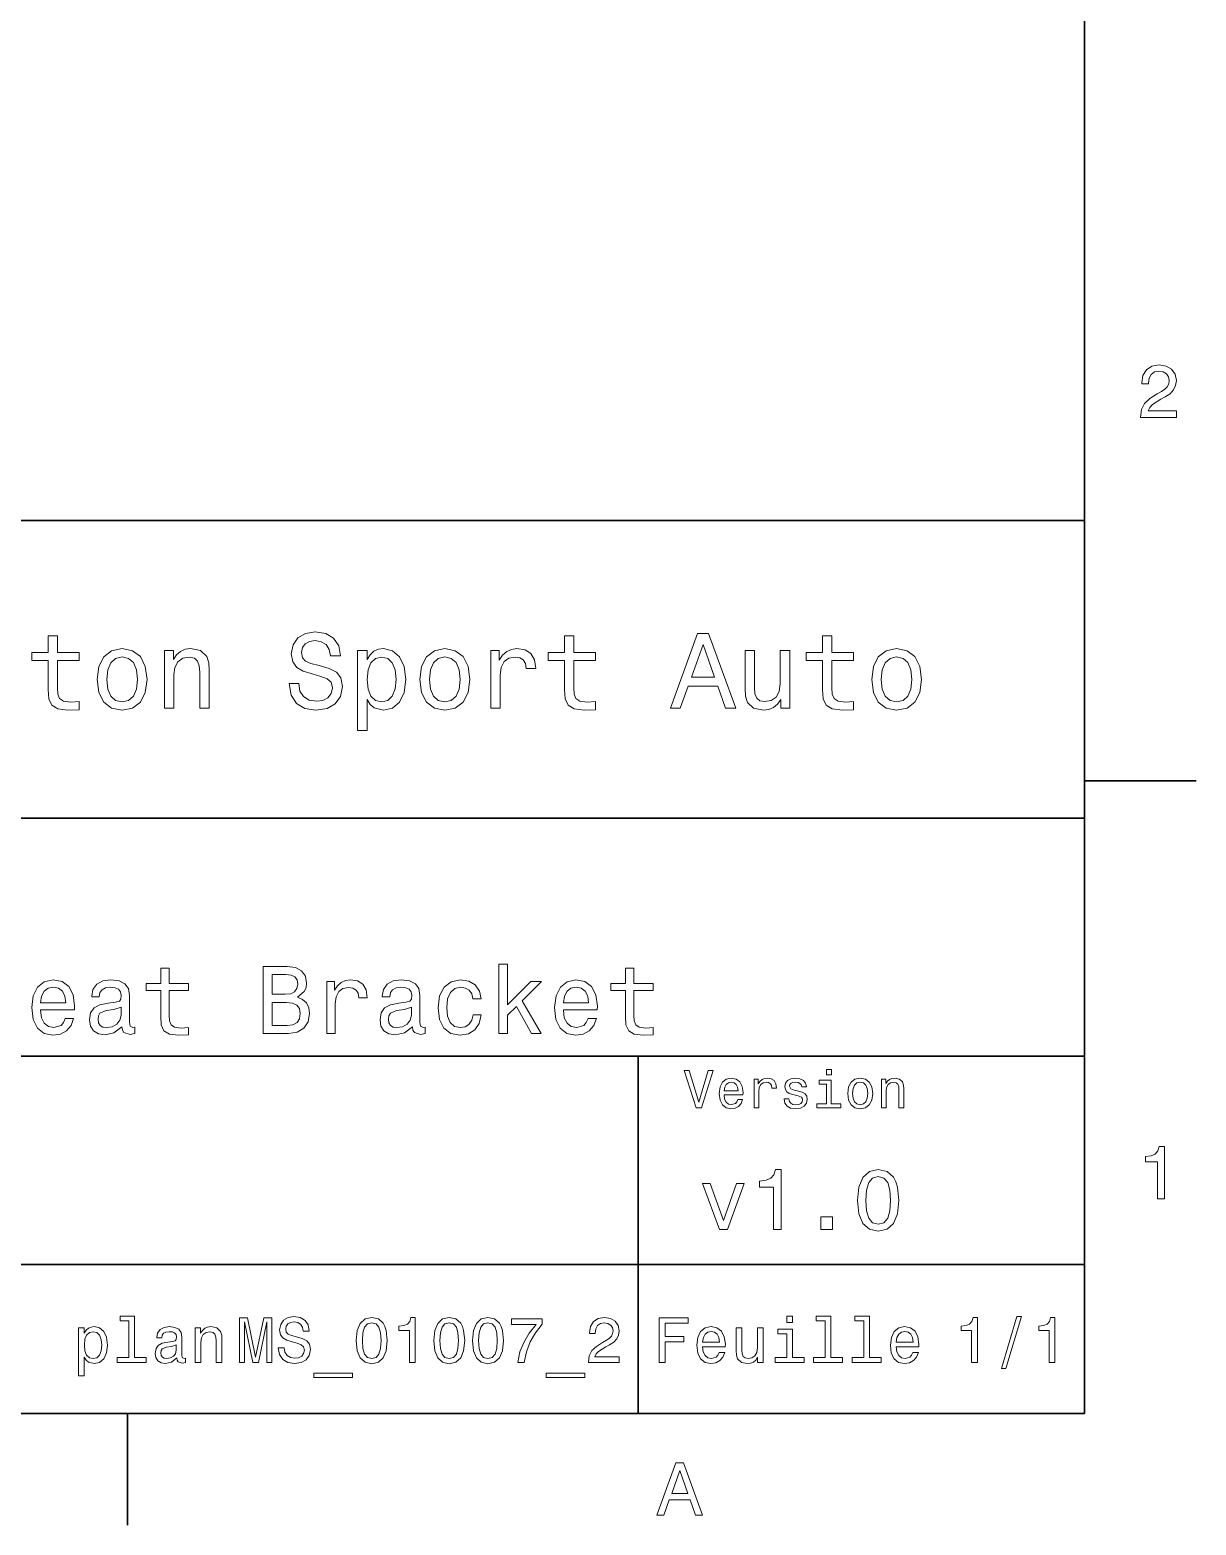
# Model space of a CAD drawing. Extents: x 0 to 297, y 0 to 210.
# Drawn here: x 216.1 to 294.5, y 2.5 to 103 of the extents above; entities that cross this region are included whole.
import ezdxf

# ---------------------------------------------------------------- set-up
doc = ezdxf.new("R2010")
doc.units = 0

msp = doc.modelspace()

# ---------------------------------------------------------------- linework, layer by layer
at = {"color": 7, "lineweight": 35}
for p, q in [((287, 10), (287, 200)), ((97, 70), (287, 70)), ((287, 70), (287, 10)), ((162, 50), (287, 50)), ((162, 34), (287, 34)), ((257, 10), (257, 34)), ((162, 20), (287, 20)), ((10, 10), (287, 10)), ((97, 10), (287, 10))]:
    msp.add_line(p, q, dxfattribs=at)
at = {"color": 7, "lineweight": 35, "ltscale": 0.1875}
for p, q in [((287, 52.5), (294.5, 52.5)), ((222.699997, 10), (222.699997, 2.5))]:
    msp.add_line(p, q, dxfattribs=at)
at = {"color": 7, "lineweight": 13}
for points in [[(290.76947, 76.916786), (293.175079, 76.916786), (293.175079, 77.350502), (291.273773, 77.350502), (291.3797, 77.587532), (291.561249, 77.784218), (292.121033, 78.142288), (292.418579, 78.293587), (292.751434, 78.510445), (292.988464, 78.762604), (293.124634, 79.060158), (293.175079, 79.398056), (293.089355, 79.821686), (292.852325, 80.154541), (292.489197, 80.366356), (292.020172, 80.442001), (291.536041, 80.35627), (291.167877, 80.119232), (290.930847, 79.740997), (290.850159, 79.241714), (290.850159, 79.171112), (291.309082, 79.171112), (291.309082, 79.211456), (291.354462, 79.554398), (291.490631, 79.806557), (291.707489, 79.967941), (291.994965, 80.023415), (292.287476, 79.972984), (292.504333, 79.846901), (292.645538, 79.650215), (292.695984, 79.403099), (292.660675, 79.171112), (292.56485, 78.974426), (292.403473, 78.802956), (292.181549, 78.651657), (291.884003, 78.490273), (291.389771, 78.177589), (291.041779, 77.844742), (290.835022, 77.441284), (290.76947, 76.931915)], [(234.20462, 59.030979), (233.548996, 59.030979), (233.693085, 58.267288), (234.053314, 57.70533), (234.608078, 57.366714), (235.357361, 57.244236), (236.099426, 57.359509), (236.654175, 57.67651), (237.007202, 58.17363), (237.136902, 58.82925), (237.028824, 59.420029), (236.726227, 59.801872), (236.236313, 60.054031), (235.580704, 60.241352), (235.018738, 60.378242), (234.651306, 60.536743), (234.442368, 60.767288), (234.377533, 61.127522), (234.442368, 61.451729), (234.629684, 61.696686), (234.917877, 61.862389), (235.314133, 61.920029), (235.71759, 61.84798), (236.034592, 61.653458), (236.24353, 61.32925), (236.344391, 60.889767), (237, 60.889767), (237, 60.904179), (236.884735, 61.581409), (236.546112, 62.085732), (236.01297, 62.402737), (235.292511, 62.510807), (234.644104, 62.402737), (234.139771, 62.100143), (233.815567, 61.631844), (233.700287, 61.026657), (233.793961, 60.486309), (234.067734, 60.118874), (234.5, 59.873917), (235.09079, 59.6866), (235.674362, 59.520893), (236.113831, 59.362389), (236.380402, 59.131844), (236.47406, 58.757202), (236.387619, 58.375359), (236.164276, 58.087173), (235.825653, 57.907059), (235.386169, 57.849422), (234.896255, 57.928673), (234.521622, 58.159222), (234.283875, 58.533859)], [(259.175781, 57.381123), (259.838623, 57.381123), (260.364563, 58.850864), (262.360229, 58.850864), (262.886169, 57.381123), (263.563416, 57.381123), (261.733429, 62.388329), (260.998566, 62.388329)], [(217.353027, 60.579971), (217.353027, 58.64193), (217.396255, 58.015129), (217.597992, 57.582851), (218.001434, 57.330688), (218.685883, 57.244236), (219.43515, 57.280258), (219.43515, 57.827808), (218.887604, 57.78458), (218.390488, 57.842216), (218.123917, 58.022331), (218.008652, 58.324928), (217.98703, 58.75), (217.98703, 60.579971), (219.43515, 60.579971), (219.43515, 61.120316), (217.98703, 61.120316), (217.98703, 62.251438), (217.353027, 62.251438), (217.353027, 61.120316), (216.257935, 61.120316), (216.257935, 60.579971)], [(220.65274, 59.311958), (220.768005, 58.432995), (221.099426, 57.78458), (221.625366, 57.381123), (222.331421, 57.244236), (223.030258, 57.381123), (223.556198, 57.777374), (223.887604, 58.425793), (224.010086, 59.311958), (223.887604, 60.190922), (223.556198, 60.846542), (223.030258, 61.242794), (222.331421, 61.386887), (221.625366, 61.242794), (221.099426, 60.839336), (220.768005, 60.190922)], [(225.177246, 57.381123), (225.811249, 57.381123), (225.811249, 59.614552), (225.876083, 60.12608), (226.085022, 60.500717), (226.409225, 60.731266), (226.841507, 60.817722), (227.187317, 60.745674), (227.403458, 60.551151), (227.511536, 60.226944), (227.547546, 59.794666), (227.547546, 57.381123), (228.181564, 57.381123), (228.181564, 59.924351), (228.15274, 60.435879), (228.023056, 60.86095), (227.597992, 61.25), (226.935165, 61.386887), (226.567719, 61.336452), (226.257935, 61.199566), (225.991364, 60.969017), (225.782425, 60.659222), (225.782425, 61.25), (225.177246, 61.25)], [(238.786743, 60.652016), (238.786743, 61.25), (238.15274, 61.25), (238.15274, 55.882565), (238.786743, 55.882565), (238.786743, 57.971901), (239.010101, 57.633286), (239.262253, 57.409943), (239.896271, 57.244236), (240.50145, 57.381123), (240.976959, 57.791786), (241.286743, 58.440201), (241.402023, 59.319164), (241.286743, 60.190922), (240.976959, 60.839336), (240.50145, 61.242794), (239.896271, 61.386887), (239.550446, 61.343658), (239.255051, 61.206772), (239.002899, 60.976223)], [(242.338623, 59.311958), (242.453888, 58.432995), (242.785309, 57.78458), (243.311249, 57.381123), (244.017303, 57.244236), (244.716141, 57.381123), (245.242081, 57.777374), (245.573486, 58.425793), (245.695969, 59.311958), (245.573486, 60.190922), (245.242081, 60.846542), (244.716141, 61.242794), (244.017303, 61.386887), (243.311249, 61.242794), (242.785309, 60.839336), (242.453888, 60.190922)], [(247.100861, 57.381123), (247.734863, 57.381123), (247.734863, 59.592937), (247.799713, 60.12608), (247.994232, 60.507923), (248.311249, 60.738472), (248.736313, 60.817722), (249.053314, 60.767288), (249.291077, 60.623199), (249.435165, 60.378242), (249.485596, 60.046829), (250.126801, 60.046829), (250.040344, 60.630402), (249.802597, 61.048271), (249.406342, 61.30043), (248.865997, 61.386887), (248.498566, 61.32925), (248.181549, 61.185158), (247.900574, 60.940201), (247.677246, 60.608788), (247.677246, 61.25), (247.100861, 61.25)], [(252.05043, 60.579971), (252.05043, 58.64193), (252.093658, 58.015129), (252.29538, 57.582851), (252.698853, 57.330688), (253.383286, 57.244236), (254.132568, 57.280258), (254.132568, 57.827808), (253.585022, 57.78458), (253.087891, 57.842216), (252.82132, 58.022331), (252.706055, 58.324928), (252.684448, 58.75), (252.684448, 60.579971), (254.132568, 60.579971), (254.132568, 61.120316), (252.684448, 61.120316), (252.684448, 62.251438), (252.05043, 62.251438), (252.05043, 61.120316), (250.955322, 61.120316), (250.955322, 60.579971)], [(260.595093, 59.463257), (261.365997, 61.667866), (262.136902, 59.463257)], [(269.399109, 60.579971), (269.399109, 58.64193), (269.442352, 58.015129), (269.644073, 57.582851), (270.047546, 57.330688), (270.731995, 57.244236), (271.481262, 57.280258), (271.481262, 57.827808), (270.933716, 57.78458), (270.436584, 57.842216), (270.170013, 58.022331), (270.054749, 58.324928), (270.033142, 58.75), (270.033142, 60.579971), (271.481262, 60.579971), (271.481262, 61.120316), (270.033142, 61.120316), (270.033142, 62.251438), (269.399109, 62.251438), (269.399109, 61.120316), (268.304016, 61.120316), (268.304016, 60.579971)], [(272.698853, 59.311958), (272.814117, 58.432995), (273.145508, 57.78458), (273.671448, 57.381123), (274.377502, 57.244236), (275.076355, 57.381123), (275.602295, 57.777374), (275.933716, 58.425793), (276.056183, 59.311958), (275.933716, 60.190922), (275.602295, 60.846542), (275.076355, 61.242794), (274.377502, 61.386887), (273.671448, 61.242794), (273.145508, 60.839336), (272.814117, 60.190922)], [(221.301147, 59.319164), (221.365997, 59.967579), (221.567719, 60.435879), (221.891937, 60.72406), (222.331421, 60.824928), (222.763687, 60.72406), (223.087891, 60.443081), (223.289627, 59.967579), (223.361679, 59.319164), (223.289627, 58.663544), (223.087891, 58.188038), (222.763687, 57.899853), (222.331421, 57.806194), (221.891937, 57.899853), (221.567719, 58.188038), (221.365997, 58.663544)], [(239.788193, 57.8134), (239.363129, 57.907059), (239.053314, 58.195244), (238.858795, 58.663544), (238.793945, 59.319164), (238.858795, 59.967579), (239.053314, 60.435879), (239.363129, 60.716858), (239.788193, 60.817722), (240.177246, 60.716858), (240.48703, 60.428673), (240.681564, 59.960373), (240.753601, 59.319164), (240.681564, 58.67075), (240.48703, 58.195244), (240.177246, 57.907059)], [(242.98703, 59.319164), (243.05188, 59.967579), (243.253601, 60.435879), (243.57782, 60.72406), (244.017303, 60.824928), (244.449585, 60.72406), (244.773773, 60.443081), (244.97551, 59.967579), (245.047546, 59.319164), (244.97551, 58.663544), (244.773773, 58.188038), (244.449585, 57.899853), (244.017303, 57.806194), (243.57782, 57.899853), (243.253601, 58.188038), (243.05188, 58.663544)], [(267.194519, 61.25), (266.560516, 61.25), (266.560516, 59.016571), (266.488464, 58.497837), (266.279541, 58.123196), (265.955322, 57.892651), (265.530243, 57.820602), (265.19165, 57.878242), (264.975494, 58.051151), (264.853027, 58.346542), (264.824219, 58.764408), (264.824219, 61.25), (264.190186, 61.25), (264.190186, 58.706772), (264.211792, 58.195244), (264.348694, 57.770172), (264.766571, 57.381123), (265.436584, 57.244236), (265.796814, 57.294666), (266.106628, 57.424351), (266.373199, 57.647694), (266.589325, 57.971901), (266.589325, 57.381123), (267.194519, 57.381123)], [(273.34726, 59.319164), (273.412109, 59.967579), (273.613831, 60.435879), (273.938019, 60.72406), (274.377502, 60.824928), (274.809784, 60.72406), (275.134003, 60.443081), (275.335724, 59.967579), (275.407776, 59.319164), (275.335724, 58.663544), (275.134003, 58.188038), (274.809784, 57.899853), (274.377502, 57.806194), (273.938019, 57.899853), (273.613831, 58.188038), (273.412109, 58.663544)], [(247.656342, 35.530258), (248.226944, 35.530258), (248.226944, 36.755764), (248.823486, 37.332851), (249.847977, 35.530258), (250.489899, 35.530258), (249.212524, 37.728386), (250.522324, 39.012245), (249.802582, 39.012245), (248.226944, 37.443081), (248.226944, 40.185879), (247.656342, 40.185879)], [(224.922913, 38.409222), (224.922913, 36.664986), (224.961807, 36.100864), (225.143372, 35.711815), (225.506485, 35.484871), (226.122467, 35.407059), (226.796829, 35.43948), (226.796829, 35.932274), (226.304031, 35.893372), (225.856628, 35.945244), (225.616714, 36.107349), (225.51297, 36.379681), (225.493515, 36.762245), (225.493515, 38.409222), (226.796829, 38.409222), (226.796829, 38.895531), (225.493515, 38.895531), (225.493515, 39.913544), (224.922913, 39.913544), (224.922913, 38.895531), (223.937317, 38.895531), (223.937317, 38.409222)], [(234.117432, 37.961815), (234.57132, 38.337894), (234.688034, 38.590778), (234.726944, 38.902016), (234.642639, 39.388329), (234.389771, 39.738472), (233.981262, 39.95245), (233.41066, 40.030258), (231.809082, 40.030258), (231.809082, 35.530258), (233.501434, 35.530258), (234.104462, 35.621037), (234.551865, 35.886887), (234.830688, 36.308357), (234.927948, 36.87896), (234.869598, 37.261528), (234.713974, 37.57925), (234.46109, 37.812679)], [(233.28746, 38.162823), (232.405609, 38.162823), (232.405609, 39.492073), (233.339325, 39.492073), (233.689484, 39.453171), (233.935883, 39.336452), (234.085007, 39.135445), (234.136887, 38.837173), (234.078522, 38.538902), (233.922913, 38.331409), (233.657059, 38.201729)], [(256.150574, 38.409222), (256.150574, 36.664986), (256.189484, 36.100864), (256.371033, 35.711815), (256.734131, 35.484871), (257.350128, 35.407059), (258.024475, 35.43948), (258.024475, 35.932274), (257.531677, 35.893372), (257.08429, 35.945244), (256.84436, 36.107349), (256.740631, 36.379681), (256.721191, 36.762245), (256.721191, 38.409222), (258.024475, 38.409222), (258.024475, 38.895531), (256.721191, 38.895531), (256.721191, 39.913544), (256.150574, 39.913544), (256.150574, 38.895531), (255.164978, 38.895531), (255.164978, 38.409222)], [(216.850143, 37.105907), (219.132568, 37.105907), (219.139038, 37.371758), (219.035309, 38.117435), (218.75, 38.675072), (218.296112, 39.012245), (217.693085, 39.135445), (217.103027, 39.005764), (216.649139, 38.642651), (216.357346, 38.052593), (216.253601, 37.274494), (216.350861, 36.476944), (216.642654, 35.893372), (217.090057, 35.530258), (217.67363, 35.407059), (218.179398, 35.491352), (218.594376, 35.711815), (218.899139, 36.061958), (219.074203, 36.528816), (218.510086, 36.528816), (218.393372, 36.269451), (218.224777, 36.074928), (217.744949, 35.919308), (217.375366, 35.990631), (217.096542, 36.217579), (216.914978, 36.587173), (216.850143, 37.086452)], [(216.850143, 37.585735), (216.921463, 38.033138), (217.096542, 38.363831), (217.362396, 38.564842), (217.71254, 38.636166), (218.056198, 38.564842), (218.322052, 38.363831), (218.484146, 38.033138), (218.542511, 37.585735)], [(222.322769, 35.98415), (222.322769, 35.964695), (222.355179, 35.744236), (222.452454, 35.588615), (222.860947, 35.465416), (223.178665, 35.517288), (223.178665, 35.958214), (223.042511, 35.938759), (222.860947, 36.023052), (222.828522, 36.282421), (222.828522, 38.085014), (222.750717, 38.545387), (222.523773, 38.869595), (222.128235, 39.064121), (221.570602, 39.135445), (221.02594, 39.057636), (220.623917, 38.837173), (220.371033, 38.493515), (220.286743, 38.039623), (220.286743, 38.000721), (220.798981, 38.000721), (220.844376, 38.273052), (220.98703, 38.467579), (221.220459, 38.584293), (221.551147, 38.629681), (221.868866, 38.59726), (222.095825, 38.5), (222.231979, 38.331409), (222.277374, 38.09798), (222.251434, 37.825645), (222.14769, 37.68948), (221.888321, 37.624638), (221.402008, 37.572765), (220.844376, 37.456051), (220.448853, 37.248558), (220.215408, 36.924351), (220.144089, 36.444523), (220.208923, 36.016571), (220.409943, 35.698845), (220.734146, 35.497837), (221.181549, 35.426514), (221.784576, 35.562679)], [(236.082123, 35.530258), (236.65274, 35.530258), (236.65274, 37.520893), (236.71109, 38.000721), (236.886169, 38.344379), (237.171463, 38.551872), (237.554031, 38.623199), (237.839325, 38.577808), (238.053314, 38.448124), (238.182983, 38.227665), (238.228378, 37.929394), (238.805466, 37.929394), (238.727661, 38.454609), (238.513687, 38.830692), (238.157059, 39.057636), (237.670746, 39.135445), (237.340057, 39.083572), (237.054749, 38.953888), (236.801865, 38.733429), (236.600861, 38.435158), (236.600861, 39.012245), (236.082123, 39.012245)], [(241.840057, 35.98415), (241.840057, 35.964695), (241.872467, 35.744236), (241.969727, 35.588615), (242.378235, 35.465416), (242.695953, 35.517288), (242.695953, 35.958214), (242.559784, 35.938759), (242.378235, 36.023052), (242.34581, 36.282421), (242.34581, 38.085014), (242.268005, 38.545387), (242.041061, 38.869595), (241.645523, 39.064121), (241.087891, 39.135445), (240.543213, 39.057636), (240.141205, 38.837173), (239.888321, 38.493515), (239.804031, 38.039623), (239.804031, 38.000721), (240.316284, 38.000721), (240.361664, 38.273052), (240.504318, 38.467579), (240.737747, 38.584293), (241.068436, 38.629681), (241.386169, 38.59726), (241.613098, 38.5), (241.749268, 38.331409), (241.794662, 38.09798), (241.768723, 37.825645), (241.664978, 37.68948), (241.405609, 37.624638), (240.919312, 37.572765), (240.361664, 37.456051), (239.966125, 37.248558), (239.732697, 36.924351), (239.661377, 36.444523), (239.726227, 36.016571), (239.927231, 35.698845), (240.251434, 35.497837), (240.698837, 35.426514), (241.301865, 35.562679)], [(245.892639, 37.858067), (246.456757, 37.858067), (246.340057, 38.376801), (246.061234, 38.785301), (245.626801, 39.038185), (245.062683, 39.135445), (244.440201, 39.005764), (243.966858, 38.642651), (243.668579, 38.052593), (243.564835, 37.261528), (243.662094, 36.476944), (243.953888, 35.893372), (244.414261, 35.530258), (245.043213, 35.407059), (245.600861, 35.504322), (246.035294, 35.776657), (246.333572, 36.204609), (246.463257, 36.775215), (245.918579, 36.775215), (245.82132, 36.412102), (245.639771, 36.139767), (245.380402, 35.97118), (245.062683, 35.919308), (244.667145, 36.003601), (244.381836, 36.262966), (244.206757, 36.684437), (244.148407, 37.280979), (244.206757, 37.864552), (244.388321, 38.286022), (244.680115, 38.545387), (245.062683, 38.636166), (245.399841, 38.577808), (245.65274, 38.428673), (245.82132, 38.182274)], [(251.981262, 37.105907), (254.263672, 37.105907), (254.270172, 37.371758), (254.166412, 38.117435), (253.881119, 38.675072), (253.427231, 39.012245), (252.824203, 39.135445), (252.234146, 39.005764), (251.780243, 38.642651), (251.488464, 38.052593), (251.38472, 37.274494), (251.481979, 36.476944), (251.773773, 35.893372), (252.221176, 35.530258), (252.804749, 35.407059), (253.310516, 35.491352), (253.725494, 35.711815), (254.030243, 36.061958), (254.205322, 36.528816), (253.641205, 36.528816), (253.52449, 36.269451), (253.355896, 36.074928), (252.876068, 35.919308), (252.50647, 35.990631), (252.227661, 36.217579), (252.046097, 36.587173), (251.981262, 37.086452)], [(251.981262, 37.585735), (252.052582, 38.033138), (252.227661, 38.363831), (252.4935, 38.564842), (252.843658, 38.636166), (253.187317, 38.564842), (253.453156, 38.363831), (253.615265, 38.033138), (253.673615, 37.585735)], [(222.257919, 36.749279), (222.180115, 36.412102), (221.972626, 36.152737), (221.661377, 35.98415), (221.278809, 35.925793), (221.03241, 35.958214), (220.857346, 36.061958), (220.747116, 36.243515), (220.714691, 36.496395), (220.740631, 36.723343), (220.844376, 36.885445), (221.259369, 37.067001), (221.784576, 37.14481), (222.257919, 37.30043)], [(233.430115, 36.068443), (232.405609, 36.068443), (232.405609, 37.618156), (233.37175, 37.618156), (233.780258, 37.572765), (234.072037, 37.4366), (234.247116, 37.203171), (234.305466, 36.865993), (234.247116, 36.509365), (234.085007, 36.262966), (233.812683, 36.113831)], [(241.775208, 36.749279), (241.697403, 36.412102), (241.489899, 36.152737), (241.178665, 35.98415), (240.796112, 35.925793), (240.549713, 35.958214), (240.374634, 36.061958), (240.264404, 36.243515), (240.231979, 36.496395), (240.257919, 36.723343), (240.361664, 36.885445), (240.776642, 37.067001), (241.301865, 37.14481), (241.775208, 37.30043)], [(261.71109, 33.03458), (261.08429, 30.905619), (260.439484, 33.03458), (260.09726, 33.03458), (260.904175, 30.530979), (261.264404, 30.530979), (262.053314, 33.03458)], [(262.784576, 31.40634), (264.052582, 31.40634), (264.056183, 31.554033), (263.998566, 31.9683), (263.840057, 32.278099), (263.587891, 32.465416), (263.252869, 32.533859), (262.925079, 32.461815), (262.672913, 32.260086), (262.510803, 31.932276), (262.453156, 31.5), (262.507202, 31.056915), (262.669312, 30.732708), (262.917877, 30.530979), (263.242065, 30.462536), (263.523041, 30.509365), (263.753601, 30.631844), (263.922913, 30.826368), (264.020172, 31.085733), (263.706787, 31.085733), (263.641937, 30.941643), (263.548279, 30.833572), (263.281708, 30.747118), (263.076355, 30.786743), (262.921478, 30.912823), (262.820618, 31.118155), (262.784576, 31.395533)], [(262.784576, 31.672911), (262.824219, 31.921469), (262.921478, 32.105186), (263.069153, 32.216858), (263.263702, 32.256485), (263.45462, 32.216858), (263.602295, 32.105186), (263.692352, 31.921469), (263.724792, 31.672911)], [(264.794678, 30.530979), (265.111664, 30.530979), (265.111664, 31.636887), (265.144104, 31.903458), (265.241364, 32.094379), (265.399841, 32.209652), (265.612396, 32.249279), (265.770905, 32.224064), (265.889771, 32.152016), (265.961823, 32.029537), (265.98703, 31.863832), (266.307648, 31.863832), (266.264404, 32.155621), (266.145538, 32.364552), (265.947418, 32.490635), (265.677246, 32.533859), (265.49353, 32.505043), (265.335022, 32.432995), (265.194519, 32.310516), (265.082855, 32.144814), (265.082855, 32.465416), (264.794678, 32.465416)], [(267.791779, 31.658501), (267.485596, 31.730547), (267.258636, 31.8134), (267.182983, 31.982708), (267.20462, 32.101585), (267.280273, 32.188038), (267.40274, 32.242073), (267.579254, 32.263687), (267.748566, 32.242073), (267.881836, 32.177231), (267.968292, 32.079971), (268.004333, 31.950287), (268.314117, 31.950287), (268.314117, 31.957493), (268.260101, 32.191643), (268.112396, 32.375359), (267.881836, 32.490635), (267.579254, 32.533859), (267.273041, 32.490635), (267.049713, 32.371758), (266.90921, 32.195244), (266.865997, 31.971901), (266.898407, 31.755764), (266.999268, 31.604465), (267.164978, 31.496397), (267.406342, 31.420748), (267.759369, 31.334293), (267.975494, 31.244236), (268.033142, 31.17219), (268.054749, 31.064121), (268.022339, 30.930836), (267.935883, 30.829971), (267.79538, 30.765129), (267.608063, 30.743515), (267.409943, 30.765129), (267.265839, 30.840778), (267.168579, 30.963255), (267.128967, 31.132565), (266.822754, 31.132565), (266.873199, 30.844379), (267.020905, 30.635447), (267.255035, 30.509365), (267.579254, 30.462536), (267.917877, 30.509365), (268.166412, 30.635447), (268.317719, 30.837175), (268.371765, 31.100143), (268.332123, 31.327089), (268.220459, 31.481987), (268.036743, 31.582851)], [(269.981995, 30.79755), (269.981995, 32.400574), (269.167877, 32.400574), (269.167877, 32.130402), (269.664978, 32.130402), (269.664978, 30.79755), (269.016571, 30.79755), (269.016571, 30.530979), (270.637604, 30.530979), (270.637604, 30.79755)], [(269.992798, 33.117435), (269.657776, 33.117435), (269.657776, 32.757202), (269.992798, 32.757202)], [(271.087891, 31.496397), (271.145538, 31.056915), (271.311249, 30.732708), (271.574219, 30.530979), (271.927246, 30.462536), (272.276672, 30.530979), (272.539612, 30.729107), (272.705322, 31.053314), (272.766571, 31.496397), (272.705322, 31.935879), (272.539612, 32.263687), (272.276672, 32.461815), (271.927246, 32.533859), (271.574219, 32.461815), (271.311249, 32.260086), (271.145538, 31.935879)], [(271.412109, 31.5), (271.444519, 31.824207), (271.54538, 32.058357), (271.707489, 32.20245), (271.927246, 32.25288), (272.143372, 32.20245), (272.305481, 32.061958), (272.406342, 31.824207), (272.442352, 31.5), (272.406342, 31.17219), (272.305481, 30.934437), (272.143372, 30.790344), (271.927246, 30.743515), (271.707489, 30.790344), (271.54538, 30.934437), (271.444519, 31.17219)], [(273.350159, 30.530979), (273.667145, 30.530979), (273.667145, 31.647694), (273.699554, 31.903458), (273.804047, 32.090778), (273.966125, 32.206051), (274.182281, 32.249279), (274.355194, 32.213257), (274.463257, 32.115993), (274.517303, 31.95389), (274.535309, 31.737751), (274.535309, 30.530979), (274.852295, 30.530979), (274.852295, 31.802593), (274.837891, 32.058357), (274.773041, 32.270893), (274.560516, 32.465416), (274.229095, 32.533859), (274.04538, 32.508644), (273.890503, 32.440201), (273.757202, 32.324928), (273.65274, 32.170029), (273.65274, 32.465416), (273.350159, 32.465416)], [(291.909241, 24.416786), (292.368164, 24.416786), (292.368164, 27.942001), (292.025208, 27.942001), (291.934448, 27.634365), (291.752899, 27.427593), (291.475525, 27.306557), (291.092224, 27.266211), (291.092224, 26.90814), (291.909241, 26.90814)], [(266.100861, 22.360231), (266.625366, 22.360231), (266.625366, 26.38905), (266.233429, 26.38905), (266.129669, 26.037464), (265.92218, 25.801153), (265.605194, 25.662825), (265.167145, 25.616714), (265.167145, 25.207493), (266.100861, 25.207493)], [(271.755035, 24.314121), (271.841492, 23.409224), (272.112396, 22.763689), (272.544678, 22.371759), (273.144104, 22.244957), (273.737762, 22.371759), (274.170044, 22.763689), (274.43515, 23.409224), (274.527374, 24.314121), (274.43515, 25.213257), (274.325653, 25.570606), (274.170044, 25.864553), (273.737762, 26.256485), (273.144104, 26.38905), (272.544678, 26.256485), (272.112396, 25.858791), (271.841492, 25.213257)], [(262.469727, 22.360231), (263.005768, 22.360231), (264.135437, 25.455332), (263.610962, 25.455332), (262.740631, 22.959656), (261.853027, 25.455332), (261.322754, 25.455332)], [(272.30835, 24.314121), (272.354462, 25.011528), (272.498566, 25.51297), (272.757935, 25.806917), (273.144104, 25.910664), (273.524506, 25.806917), (273.783875, 25.51297), (273.927948, 25.011528), (273.97406, 24.314121), (273.927948, 23.610952), (273.783875, 23.10951), (273.524506, 22.815563), (273.144104, 22.717581), (272.757935, 22.815563), (272.498566, 23.10951), (272.354462, 23.610952)], [(269.276672, 22.360231), (270.072052, 22.360231), (270.072052, 23.219021), (269.276672, 23.219021)], [(222.788193, 16.212536), (222.788193, 13.748559), (222.005768, 13.748559), (222.005768, 13.428675), (223.946686, 13.428675), (223.946686, 13.748559), (223.168594, 13.748559), (223.168594, 16.532421), (222.19165, 16.532421), (222.19165, 16.212536)], [(230.220459, 13.428675), (230.553314, 13.428675), (230.553314, 16.152018), (231.11528, 13.428675), (231.48703, 13.428675), (232.044662, 16.152018), (232.044662, 13.428675), (232.381851, 13.428675), (232.381851, 16.428675), (231.854462, 16.428675), (231.301147, 13.783141), (230.752167, 16.428675), (230.220459, 16.428675)], [(233.220459, 14.418589), (232.827087, 14.418589), (232.913544, 13.960375), (233.129684, 13.623199), (233.46254, 13.42003), (233.912109, 13.346542), (234.357346, 13.415707), (234.690201, 13.605908), (234.902023, 13.904179), (234.979828, 14.297551), (234.914978, 14.652018), (234.733429, 14.881124), (234.439484, 15.032421), (234.046112, 15.144814), (233.708939, 15.226946), (233.48848, 15.322046), (233.363113, 15.460375), (233.324203, 15.676514), (233.363113, 15.871038), (233.47551, 16.018013), (233.648422, 16.117435), (233.886169, 16.152018), (234.128235, 16.108789), (234.318451, 15.992075), (234.443802, 15.797551), (234.504318, 15.533862), (234.89769, 15.533862), (234.89769, 15.542507), (234.828537, 15.948848), (234.625366, 16.251442), (234.305481, 16.441643), (233.873199, 16.506485), (233.484146, 16.441643), (233.181549, 16.260086), (232.98703, 15.979107), (232.917862, 15.615994), (232.97406, 15.291787), (233.138336, 15.071326), (233.39769, 14.924352), (233.752167, 14.81196), (234.10231, 14.712537), (234.365997, 14.617435), (234.52594, 14.479107), (234.582138, 14.254323), (234.530258, 14.025216), (234.396255, 13.852305), (234.193085, 13.744237), (233.929398, 13.709655), (233.635452, 13.757205), (233.41066, 13.895534), (233.268005, 14.120317)], [(238.066284, 14.894093), (238.131119, 14.215418), (238.33429, 13.731268), (238.658508, 13.43732), (239.108063, 13.342219), (239.553314, 13.43732), (239.877518, 13.731268), (240.07637, 14.215418), (240.145538, 14.894093), (240.07637, 15.568444), (239.994232, 15.836456), (239.877518, 16.056917), (239.553314, 16.350864), (239.108063, 16.450289), (238.658508, 16.350864), (238.33429, 16.052593), (238.131119, 15.568444)], [(238.481262, 14.894093), (238.515854, 15.417148), (238.623917, 15.793228), (238.818451, 16.013689), (239.108063, 16.091499), (239.393372, 16.013689), (239.587891, 15.793228), (239.695969, 15.417148), (239.730545, 14.894093), (239.695969, 14.366715), (239.587891, 13.990634), (239.393372, 13.770173), (239.108063, 13.696686), (238.818451, 13.770173), (238.623917, 13.990634), (238.515854, 14.366715)], [(241.632568, 13.428675), (242.02594, 13.428675), (242.02594, 16.450289), (241.731995, 16.450289), (241.654175, 16.1866), (241.498566, 16.009367), (241.260803, 15.905621), (240.932281, 15.871038), (240.932281, 15.564121), (241.632568, 15.564121)], [(243.270889, 14.894093), (243.335739, 14.215418), (243.53891, 13.731268), (243.863113, 13.43732), (244.312683, 13.342219), (244.757919, 13.43732), (245.082138, 13.731268), (245.280975, 14.215418), (245.350143, 14.894093), (245.280975, 15.568444), (245.198853, 15.836456), (245.082138, 16.056917), (244.757919, 16.350864), (244.312683, 16.450289), (243.863113, 16.350864), (243.53891, 16.052593), (243.335739, 15.568444)], [(243.685883, 14.894093), (243.720459, 15.417148), (243.828537, 15.793228), (244.023056, 16.013689), (244.312683, 16.091499), (244.597977, 16.013689), (244.792511, 15.793228), (244.900574, 15.417148), (244.935165, 14.894093), (244.900574, 14.366715), (244.792511, 13.990634), (244.597977, 13.770173), (244.312683, 13.696686), (244.023056, 13.770173), (243.828537, 13.990634), (243.720459, 14.366715)], [(245.873199, 14.894093), (245.938034, 14.215418), (246.141205, 13.731268), (246.465424, 13.43732), (246.914978, 13.342219), (247.360229, 13.43732), (247.684433, 13.731268), (247.883286, 14.215418), (247.952454, 14.894093), (247.883286, 15.568444), (247.801147, 15.836456), (247.684433, 16.056917), (247.360229, 16.350864), (246.914978, 16.450289), (246.465424, 16.350864), (246.141205, 16.052593), (245.938034, 15.568444)], [(246.288177, 14.894093), (246.322769, 15.417148), (246.430832, 15.793228), (246.625366, 16.013689), (246.914978, 16.091499), (247.200287, 16.013689), (247.394806, 15.793228), (247.502884, 15.417148), (247.53746, 14.894093), (247.502884, 14.366715), (247.394806, 13.990634), (247.200287, 13.770173), (246.914978, 13.696686), (246.625366, 13.770173), (246.430832, 13.990634), (246.322769, 14.366715)], [(248.916428, 13.428675), (249.353027, 13.428675), (249.495682, 14.141932), (249.746399, 14.807637), (250.100861, 15.425793), (250.5634, 16.005043), (250.5634, 16.363834), (248.505768, 16.363834), (248.505768, 15.970462), (250.148422, 15.970462), (249.672913, 15.386889), (249.314117, 14.777378), (249.0634, 14.128963)], [(253.667145, 13.428675), (255.729111, 13.428675), (255.729111, 13.800432), (254.099426, 13.800432), (254.190201, 14.003603), (254.345825, 14.172191), (254.825653, 14.479107), (255.080688, 14.60879), (255.365997, 14.794669), (255.569168, 15.010807), (255.685883, 15.26585), (255.729111, 15.555476), (255.655624, 15.918589), (255.452454, 16.203892), (255.141205, 16.385447), (254.739197, 16.450289), (254.324203, 16.376802), (254.008652, 16.173632), (253.805481, 15.849424), (253.736313, 15.421471), (253.736313, 15.360951), (254.129684, 15.360951), (254.129684, 15.395534), (254.168594, 15.689482), (254.285309, 15.905621), (254.471191, 16.043949), (254.717575, 16.091499), (254.968307, 16.048271), (255.154175, 15.940203), (255.275223, 15.771614), (255.318451, 15.559799), (255.288193, 15.360951), (255.206055, 15.192364), (255.067719, 15.045389), (254.877518, 14.915707), (254.622482, 14.777378), (254.198853, 14.509366), (253.900574, 14.224064), (253.723343, 13.878242), (253.667145, 13.441643)], [(258.414978, 13.428675), (258.817017, 13.428675), (258.817017, 14.807637), (260.079254, 14.807637), (260.079254, 15.166427), (258.817017, 15.166427), (258.817017, 16.065563), (260.368866, 16.065563), (260.368866, 16.428675), (258.414978, 16.428675)], [(267.389038, 16.532421), (266.98703, 16.532421), (266.98703, 16.100145), (267.389038, 16.100145)], [(269.572052, 16.212536), (269.572052, 13.748559), (268.789612, 13.748559), (268.789612, 13.428675), (270.73056, 13.428675), (270.73056, 13.748559), (269.952454, 13.748559), (269.952454, 16.532421), (268.975494, 16.532421), (268.975494, 16.212536)], [(272.174347, 16.212536), (272.174347, 13.748559), (271.391937, 13.748559), (271.391937, 13.428675), (273.332855, 13.428675), (273.332855, 13.748559), (272.554749, 13.748559), (272.554749, 16.532421), (271.57782, 16.532421), (271.57782, 16.212536)], [(279.416443, 13.428675), (279.809814, 13.428675), (279.809814, 16.450289), (279.515839, 16.450289), (279.438049, 16.1866), (279.28241, 16.009367), (279.044678, 15.905621), (278.716125, 15.871038), (278.716125, 15.564121), (279.416443, 15.564121)], [(281.42218, 13.026657), (281.720459, 13.026657), (282.766571, 16.510807), (282.463989, 16.510807)], [(284.621033, 13.428675), (285.014404, 13.428675), (285.014404, 16.450289), (284.720459, 16.450289), (284.642639, 16.1866), (284.48703, 16.009367), (284.249268, 15.905621), (283.920746, 15.871038), (283.920746, 15.564121), (284.621033, 15.564121)], [(219.788193, 15.391211), (219.788193, 15.75), (219.407776, 15.75), (219.407776, 12.529539), (219.788193, 12.529539), (219.788193, 13.783141), (219.922195, 13.579971), (220.073486, 13.445966), (220.453888, 13.346542), (220.817001, 13.428675), (221.10231, 13.675073), (221.288193, 14.064121), (221.357346, 14.591499), (221.288193, 15.114553), (221.10231, 15.503603), (220.817001, 15.745678), (220.453888, 15.832133), (220.246399, 15.806196), (220.069168, 15.724064), (219.917877, 15.585735)], [(220.389053, 13.688041), (220.134003, 13.744237), (219.948135, 13.917148), (219.831421, 14.198127), (219.792511, 14.591499), (219.831421, 14.980548), (219.948135, 15.261528), (220.134003, 15.430116), (220.389053, 15.490635), (220.622482, 15.430116), (220.808365, 15.257205), (220.925079, 14.976225), (220.968307, 14.591499), (220.925079, 14.20245), (220.808365, 13.917148), (220.622482, 13.744237)], [(226.01297, 13.731268), (226.01297, 13.7183), (226.034592, 13.571326), (226.099426, 13.46758), (226.371765, 13.385448), (226.583588, 13.42003), (226.583588, 13.713977), (226.492798, 13.701009), (226.371765, 13.757205), (226.350159, 13.930116), (226.350159, 15.131845), (226.298279, 15.438761), (226.146973, 15.6549), (225.883286, 15.784582), (225.511536, 15.832133), (225.148422, 15.78026), (224.880402, 15.633286), (224.711823, 15.404179), (224.655624, 15.101585), (224.655624, 15.075649), (224.997131, 15.075649), (225.027374, 15.257205), (225.122482, 15.386889), (225.278107, 15.464698), (225.498566, 15.494957), (225.710388, 15.473343), (225.861679, 15.408502), (225.952454, 15.29611), (225.982712, 15.140491), (225.965424, 14.958934), (225.896255, 14.868156), (225.723343, 14.824928), (225.399139, 14.790346), (225.027374, 14.712537), (224.763687, 14.574208), (224.608078, 14.358069), (224.560516, 14.038185), (224.60376, 13.752882), (224.737762, 13.541066), (224.953888, 13.407061), (225.252167, 13.35951), (225.654175, 13.450289)], [(227.236313, 13.428675), (227.616714, 13.428675), (227.616714, 14.768732), (227.655624, 15.075649), (227.780975, 15.300432), (227.97551, 15.438761), (228.234879, 15.490635), (228.442368, 15.447407), (228.572052, 15.330692), (228.636887, 15.136168), (228.658508, 14.876801), (228.658508, 13.428675), (229.03891, 13.428675), (229.03891, 14.954612), (229.021622, 15.261528), (228.943817, 15.516571), (228.688766, 15.75), (228.291077, 15.832133), (228.070618, 15.801874), (227.884735, 15.719741), (227.724792, 15.581412), (227.599426, 15.395534), (227.599426, 15.75), (227.236313, 15.75)], [(261.341492, 14.479107), (262.863098, 14.479107), (262.867432, 14.656341), (262.798279, 15.153459), (262.608063, 15.525217), (262.305481, 15.75), (261.903473, 15.832133), (261.510101, 15.745678), (261.207489, 15.503603), (261.01297, 15.110231), (260.943817, 14.591499), (261.008636, 14.059798), (261.203156, 13.67075), (261.501434, 13.428675), (261.890503, 13.346542), (262.227661, 13.402739), (262.504333, 13.549712), (262.707489, 13.783141), (262.824219, 14.09438), (262.44812, 14.09438), (262.370331, 13.92147), (262.257935, 13.791787), (261.938049, 13.688041), (261.69165, 13.735591), (261.505768, 13.886888), (261.384735, 14.133286), (261.341492, 14.466139)], [(261.341492, 14.798992), (261.389038, 15.097262), (261.505768, 15.317724), (261.682983, 15.45173), (261.916412, 15.49928), (262.145538, 15.45173), (262.322754, 15.317724), (262.430847, 15.097262), (262.469727, 14.798992)], [(265.400574, 15.75), (265.020172, 15.75), (265.020172, 14.409943), (264.976959, 14.098703), (264.851593, 13.873919), (264.657074, 13.735591), (264.402008, 13.692364), (264.198853, 13.726946), (264.069153, 13.830692), (263.995667, 14.007925), (263.978394, 14.258646), (263.978394, 15.75), (263.597992, 15.75), (263.597992, 14.224064), (263.610962, 13.917148), (263.693085, 13.662104), (263.943817, 13.428675), (264.345825, 13.346542), (264.561951, 13.376801), (264.747833, 13.454611), (264.907776, 13.588617), (265.037476, 13.783141), (265.037476, 13.428675), (265.400574, 13.428675)], [(267.376068, 13.748559), (267.376068, 15.672191), (266.399139, 15.672191), (266.399139, 15.347983), (266.995667, 15.347983), (266.995667, 13.748559), (266.21759, 13.748559), (266.21759, 13.428675), (268.162811, 13.428675), (268.162811, 13.748559)], [(274.353027, 14.479107), (275.874634, 14.479107), (275.878967, 14.656341), (275.809814, 15.153459), (275.619598, 15.525217), (275.317017, 15.75), (274.914978, 15.832133), (274.521606, 15.745678), (274.219025, 15.503603), (274.024506, 15.110231), (273.955322, 14.591499), (274.020172, 14.059798), (274.214691, 13.67075), (274.51297, 13.428675), (274.902008, 13.346542), (275.239197, 13.402739), (275.515839, 13.549712), (275.719025, 13.783141), (275.835724, 14.09438), (275.459656, 14.09438), (275.381836, 13.92147), (275.26944, 13.791787), (274.949554, 13.688041), (274.703186, 13.735591), (274.517303, 13.886888), (274.39624, 14.133286), (274.353027, 14.466139)], [(274.353027, 14.798992), (274.400574, 15.097262), (274.517303, 15.317724), (274.694519, 15.45173), (274.927948, 15.49928), (275.157074, 15.45173), (275.33429, 15.317724), (275.442352, 15.097262), (275.481262, 14.798992)], [(225.969742, 14.241355), (225.917877, 14.016571), (225.779541, 13.84366), (225.572052, 13.731268), (225.317017, 13.692364), (225.15274, 13.713977), (225.036026, 13.783141), (224.96254, 13.904179), (224.940933, 14.072767), (224.958221, 14.224064), (225.027374, 14.332133), (225.304047, 14.453171), (225.654175, 14.505044), (225.969742, 14.60879)], [(235.204605, 12.711096), (235.204605, 12.408502), (237.806915, 12.408502), (237.806915, 12.711096)], [(250.818451, 12.711096), (250.818451, 12.408502), (253.420746, 12.408502), (253.420746, 12.711096)], [(258.266846, 3.166787), (258.730835, 3.166787), (259.098999, 4.195605), (260.495972, 4.195605), (260.864105, 3.166787), (261.338165, 3.166787), (260.05719, 6.67183), (259.542786, 6.67183)], [(259.260376, 4.624279), (259.799988, 6.167507), (260.33963, 4.624279)]]:
    msp.add_lwpolyline(points, close=True, dxfattribs=at)

doc.saveas('drawing.dxf')
